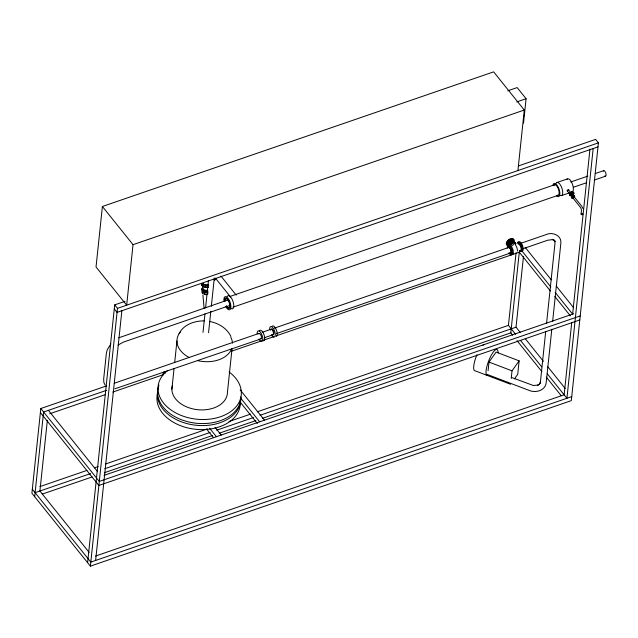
<?xml version="1.0" encoding="UTF-8"?>
<svg xmlns="http://www.w3.org/2000/svg" width="638" height="638" viewBox="0 0 638 638"><rect width="100%" height="100%" fill="white"/><g stroke="black" fill="none" stroke-linecap="round" stroke-linejoin="round"><path stroke-width="0.96" d="M517.49 251.117L517.075 247.991L515.584 245.056M202.9 295.035L204.112 308.274M572.055 193.489L573.371 193.705L572.43 194.024L572.445 192.094L573.395 192.517L572.445 192.094M572.812 193.617A1.228 0.837 6 0 0 572.517 193.513L571.752 193.777L572.621 194.024M202.294 283.862L202.525 283.416M488.094 370.71L489.003 362.073L496.101 352.088L519.125 360.853L517.737 374.275L514.459 378.884M106.682 385.854L40.808 408.519L31.9 493.238L90.389 566.145L571.313 400.648L598.412 142.856L595.621 139.387L518.447 165.944M34.683 496.715L43.591 411.996L106.65 390.296M47.356 420.267L39.915 491.021L89.105 552.333M102.391 206.489L96.035 267.003L126.667 305.195L133.031 244.681L102.391 206.489L493.645 71.855L524.284 110.039L517.928 170.553M87.605 562.676L114.696 304.884L125.056 301.319M90.389 566.145L117.488 308.353L114.696 304.884M95.62 560.459L121.874 310.738M163.065 374.769L163.32 372.353M171.885 389.18L174.054 368.517M174.676 362.615L176.949 340.971M201.895 285.082L201.624 284.5M201.744 285.13L201.696 284.62M202.294 292.938C201.64 289.804 204.367 292.954 206.784 292.523M203.059 285.641L205.356 287.036L208.267 287.108L205.516 287.204L203.139 285.88L203.251 283.846M204.965 292.459L204.766 294.453L202.382 293.049L202.589 291.127M203.139 285.88L203.339 283.958M204.79 292.419C202.693 295.593 209.439 295.354 207.701 292.483M205.34 287.164L205.58 285.066L208.451 285.011M205.516 287.204L205.755 285.106M203.004 332.382L204.958 313.792M205.572 307.915L208.451 280.521M208.562 332.685L210.819 311.208M211.33 306.32L214.304 278.009M232.009 348.922L227.455 392.203A27.865 19.116 6 0 1 197.286 409.652A27.865 19.116 6 0 1 172.3 385.87M487.591 375.535L487.512 375.543A13.932 3.661 -69.2 0 1 487.432 364.513A13.932 3.661 -69.2 0 1 495.295 349.911L496.484 349.377A13.932 3.661 -69.2 0 1 498.015 352.958M508.749 240.191L510.105 239.409L509.89 241.467L511.11 241.898L510.863 242.719M510.105 239.409L510.48 239.872L509.866 242.32M511.15 242.265L510.982 239.705L513.199 240.032L510.958 241.794M523.527 123.126L526.095 98.715L517.155 87.573L507.808 90.787M516.078 252.648L508.438 325.364L515.584 334.272M519.452 250.575L510.799 332.869L512.665 335.197M520.393 332.613L516.03 327.182L523.471 256.428M511.213 378.517L512.019 370.845L519.125 360.853M545.713 331.417L540.41 381.907L540.506 381.38L539.915 383.446L540.203 382.967L539.014 384.507L539.453 384.172L537.675 385.232L538.169 385.089L533.296 385.48L512.17 377.696M546.543 323.498L554.972 243.317L554.853 241.188L554.956 241.762L553.617 239.968L554.964 241.1L554.207 240.159L552.269 239.585L552.803 239.593L547.699 240.231L523.216 248.661M551.814 329.208L546.216 382.473C545.498 390.791 535.314 393.303 528.703 390.241L486.874 374.307M552.644 321.321L560.834 243.397C561.926 235.558 552.484 231.538 546.184 234.577L520.76 243.333M573.395 192.517L572.142 192.804L573.474 193.585L572.39 192.756L572.422 193.402L572.445 192.995L571.185 193.466L573.49 192.644L573.602 193.218M571.185 193.466C570.452 192.174 573.195 191.472 572.039 193.131A1.747 1.053 -38.7 0 0 569.83 194.423A1.747 1.053 -38.7 0 0 570.651 195.786M572.15 193.808L571.305 193.402L572.788 193.785M571.305 192.405L572.166 192.796L571.289 193.593M572.246 192.086L571.281 192.596M572.581 192.971L572.182 193.314L572.549 192.891M572.43 194.024L572.453 193.154L573.49 192.644M581.106 214.121L581.481 210.054L580.771 207.805L567.246 190.874M564.144 394.802L571.744 322.461M572.581 314.534L589.975 149.045M593.173 148.55L566.927 398.272L547.332 373.844M573.091 197.541L573.745 196.352M509.882 241.698L509.427 242.456M509.874 242.424C509.81 243.764 511.915 241.714 510.464 241.874M513.438 242.049L513.407 240.311L511.174 242.073L510.583 241.324L512.824 239.561L513.199 240.032M521.557 249.809L521.573 250.248M570.061 195.467L570.077 195.523A1.747 1.053 -38.7 0 1 569.854 193.816A1.747 1.053 -38.7 0 1 572.126 192.915L572.286 193.115M572.278 196.512L572.278 196.512A1.053 0.63 -38.7 0 1 573.347 195.842M572.374 196.193L572.374 196.193A1.021 0.614 -38.7 0 1 573.275 195.794M572.142 197.676L572.079 197.74M572.525 193.84L572.134 193.553M507.37 241.794C506.189 243.222 507.529 245.622 509.371 245.247M510.145 241.339L509.579 242.161L510.177 242.815L510.918 242.137L510.591 241.722M509.914 242.576L510.918 242.137M258.621 333.849C260.655 331.951 263.031 339.575 260.137 338.674M271.126 329.543C273.16 327.645 275.528 335.277 272.641 334.376M179.071 333.674C183.569 324.479 194.702 320.747 204.343 320.874M572.23 194.016L572.445 192.804M573.474 193.585L573.474 192.835M508.486 245.925L508.837 246.898L508.542 245.901A5 2.042 71 0 1 512.856 249.482A5 2.042 71 0 1 511.102 254.139M110.86 343.978L107.232 349.776L106.371 353.324L103.651 379.179L103.906 382.569L105.047 385.001M510.049 242.161L509.802 242.926L510.759 242.807M201.688 284.396C203.721 282.849 200.388 284.516 201.927 284.827M509.842 241.627L509.563 242.352M203.458 286.374L202.884 286.861A3.653 2.504 6 0 0 203.466 289.923A3.653 2.504 6 0 0 207.868 290.569M507.13 244.043L509.371 242.281L509.746 242.751L507.505 244.514L507.744 242.257L509.762 242.552L509.387 242.089M507.346 244.322L508.837 243.15M507.72 244.793L509.953 243.03M572.709 193.96L572.095 194.247L571.744 193.697M118.014 345.086L123.357 342.127L229.768 305.506M573.937 195.794L573.937 195.547A1.747 1.053 -38.7 0 0 571.672 197.325A1.747 1.053 -38.7 0 0 573.434 198.003M510.607 384.275L475.174 370.845A13.932 3.661 -69.2 0 1 476.945 354.712M118.74 337.813L227.83 299.996M510.48 239.872L508.031 241.802L510.057 242.105L508.334 241.435M509.961 241.403L509.595 241.738L510.328 241.491M512.625 250.2L512.649 249.554M573.897 195.563L573.937 195.547A1.747 1.053 -38.7 0 1 574.144 197.445M516.748 101.936L526.095 98.715M133.031 244.681L524.284 110.039M117.488 308.353L598.412 142.856M597.981 146.892L117.065 312.389L114.274 308.92M556.663 182.612L567.294 178.951M229.56 296.614L554.741 184.709M570.779 181.982L587.734 176.152M595.27 173.552L603.755 170.633M573.49 187.229L586.673 182.691M594.209 180.099L605.51 176.208M232.894 307.229L558.075 195.324M561.807 195.475L572.43 191.823M114.21 383.263L258.98 333.411M262.744 332.119L272.163 328.873M274.204 328.203L509.459 247.217M261.436 338.738L114.888 388.805M264.26 337.773L273.678 334.527M276.501 333.554L510.974 252.871M49.756 413.759L105.278 394.651M112.806 392.059L163.631 374.57M231.395 351.259L273.742 336.681M276.565 335.708L519.38 252.154M39.851 486.619L86.912 470.421M94.44 467.829L98.204 466.537M105.733 463.946L207.374 428.967M229.026 421.519L250.67 414.07M257.258 411.805L508.542 325.332M35.106 492.68L90.636 473.571M104.752 468.715L210.165 432.436M216.753 430.171L253.453 417.539M260.041 415.274L516.03 327.182M42.212 494.123L92.095 476.953M104.329 472.742L212.558 435.499M219.145 433.234L255.854 420.601M262.441 418.337L510.902 332.837M104.042 475.366L573.666 313.76M580.221 315.93L99.297 481.427L40.808 408.519M579.79 319.965L98.874 485.462L40.377 412.555M95.556 556.049L564.247 394.762M571.736 396.613L90.811 562.11L32.323 489.202M509.555 244.649L507.657 244.585M572.27 192.971L571.185 192.708M208.466 285.186L205.723 285.282L204.072 284.389M209.687 321.488C218.403 323.051 227.04 328.291 230.924 336.497M510.775 241.802L512.8 242.097L513.207 240.207M522.179 245.813L522.211 246.571M201.6 284.755L202.214 284.915M489.003 362.073L512.019 370.845M573.371 193.705L572.533 193.306A1.228 0.837 6 0 1 573.259 194.59A1.228 0.837 6 0 1 571.241 194.518A1.228 0.837 6 0 1 571.911 193.25M572.23 193.091L571.201 192.524L571.098 193.314M204.774 292.547L202.485 291.143M572.517 193.537L572.772 193.952M203.131 286.98L203.099 287.563A3.023 2.074 6 0 0 204.184 289.811A3.023 2.074 6 0 0 207.525 290.146M568.562 189.837L570.97 192.835M573.371 195.842L581.8 206.345L582.853 208.419M525.138 247.273L551.28 279.867M556.264 286.079L573.698 307.803M522.195 251.26L550.833 286.956M555.188 292.387L572.621 314.119M519.276 252.185L550.411 290.992M554.765 296.423L570.332 315.826M509.818 241.706L510.153 242.121M525.369 338.826L543.424 361.331M547.787 366.762L565.22 388.486M520.56 340.477L541.734 366.866M517.027 340.628L541.925 371.675M546.288 377.106L561.225 395.727M220.955 276.094L236.18 295.083M215.437 278.128L230.597 297.021M240.191 389.89L264.475 420.155M240.366 397.753L259.666 421.814M239.944 401.788L257.369 423.52M214.99 427.285L221.219 435.044M164.11 371.515L165.354 373.063M209.559 428.162L216.402 436.695M206.64 429.095L213.491 437.628M48.4 410.338L97.582 471.649M572.533 193.154L572.43 192.285M202.039 291.048L202.35 293.041M572.565 193.139L572.509 193.083A1.228 0.837 6 0 1 573.283 194.415A1.228 0.837 6 0 1 571.289 194.375A1.228 0.837 6 0 1 571.871 193.091M202.693 283.719L203.051 285.768M231.586 348.906A27.865 19.116 6 0 1 197.581 360.614M189.119 357.479A27.865 19.116 6 0 1 180.65 331.593M230.836 337.358A27.865 19.116 6 0 1 232.495 343.164M582.151 213.626A0.837 0.574 6 0 1 582.661 214.496A0.837 0.574 6 0 1 581.346 214.543A0.837 0.574 6 0 1 581.521 213.65M567.349 190.961A0.837 0.502 -38.7 0 1 567.684 189.893A0.837 0.502 -38.7 0 1 568.625 190.108M482.958 345.214A13.932 3.661 -69.2 0 1 484.146 344.679M208.65 285.274A5.575 3.82 6 0 1 202.166 283.583M572.445 198.019A1.747 1.053 -38.7 0 1 571.496 196.959A1.747 1.053 -38.7 0 1 573.227 195.356A1.747 1.053 -38.7 0 1 574.471 196.145M573.283 197.461A0.821 0.494 -38.7 0 1 572.469 197.206A0.821 0.494 -38.7 0 1 573.331 196.313A0.821 0.494 -38.7 0 1 573.841 196.879M572.342 197.174A0.821 0.494 -38.7 0 1 572.198 196.815M572.629 196.177A0.821 0.494 -38.7 0 1 573.179 195.946M573.323 197.62A1.077 0.646 -38.7 0 1 572.254 197.238A1.077 0.646 -38.7 0 1 573.522 196.097A1.077 0.646 -38.7 0 1 573.937 197.07M572.342 197.373A1.021 0.614 -38.7 0 1 572.039 196.831M572.382 197.469A1.053 0.63 -38.7 0 1 572.071 196.911M573.267 193.944A1.228 0.837 6 0 1 572.725 195.1A1.228 0.837 6 0 1 571.058 194.534A1.228 0.837 6 0 1 571.887 193.481M572.637 193.481A1.077 0.742 6 0 1 573.02 194.686A1.077 0.742 6 0 1 571.265 194.43A1.077 0.742 6 0 1 572.087 193.402M572.964 194.494A0.933 0.638 6 0 1 572.158 195.419A0.933 0.638 6 0 1 571.353 194.407M573.107 194.191A0.933 0.638 6 0 1 572.206 194.949A0.933 0.638 6 0 1 571.305 194.096M571.257 193.649A1.547 1.061 6 0 0 573.841 193.314A1.547 1.061 6 0 0 571.951 191.91A1.547 1.061 6 0 0 571.257 193.649A1.053 0.63 -38.7 0 0 570.3 194.574A1.053 0.63 -38.7 0 0 570.787 195.252M572.549 193.346A1.747 1.053 -38.7 0 1 572.661 193.601M570.858 193.633A0.821 0.494 -38.7 0 1 571.385 193.521M570.667 195.084A0.821 0.494 -38.7 0 1 571.321 193.896M570.045 194.67A1.077 0.646 -38.7 0 1 570.037 194.478M570.595 193.641A1.077 0.646 -38.7 0 1 571.305 193.338M570.659 195.284A1.021 0.614 -38.7 0 1 570.428 194.534A1.021 0.614 -38.7 0 1 571.385 193.737M511.684 242.799A1.499 0.901 -38.7 0 1 512.019 242.703M509.291 245.598A3.501 2.105 -38.7 0 1 512.713 242.113A3.501 2.105 -38.7 0 1 515.289 243.788M508.957 245.183A3.501 2.105 -38.7 0 1 511.987 241.834A3.501 2.105 -38.7 0 1 514.97 242.735M507.298 248.11A5 2.042 71 0 1 509.977 246.308A5 2.042 71 0 1 512.266 253.597A5 2.042 71 0 1 508.797 252.871M510.727 250.128A2.353 0.965 71 0 1 510.129 252.401M509.347 248.015A2.353 0.965 71 0 1 510.256 249.011M508.326 247.735A3.086 1.26 71 0 1 511.014 250.056A3.086 1.26 71 0 1 509.874 252.831M509.898 245.614A3.501 2.105 -38.7 0 1 513.407 242.615A3.501 2.105 -38.7 0 1 515.767 244.226M509.571 245.199A3.501 2.105 -38.7 0 1 513.072 242.201A3.501 2.105 -38.7 0 1 515.432 243.812M510.041 244.848A3.086 1.858 -38.7 0 1 512.641 242.623A3.086 1.858 -38.7 0 1 514.962 243.142M509.921 244.689A3.086 1.858 -38.7 0 1 511.485 242.99M512.864 242.36A3.086 1.858 -38.7 0 1 514.834 242.99M511.772 246.124A2.664 1.603 -38.7 0 1 512.178 245.606M512.689 245.128A2.664 1.603 -38.7 0 1 513.869 244.474M510.448 246.061A2.664 1.603 -38.7 0 1 512.649 243.453A2.664 1.603 -38.7 0 1 515.025 244.003M509.148 245.837A4.418 2.656 -38.7 0 1 506.867 242.847A4.418 2.656 -38.7 0 1 511.772 238.987A4.418 2.656 -38.7 0 1 514.053 241.969M507.888 245.367A4.418 2.656 -38.7 0 1 508.031 240.207A4.418 2.656 -38.7 0 1 513.853 239.848M517.163 243.676A5 2.042 71 0 1 520.042 243.174A5 2.042 71 0 1 522.163 249.905A5 2.042 71 0 1 519.284 250.415M518.694 241.938A5 2.042 71 0 1 522.705 246.093A5 2.042 71 0 1 521.589 251.141M521.398 244.817A3.086 1.26 71 0 1 521.74 245.518M518.957 244.21A2.919 1.196 71 0 1 519.34 244.498M519.723 244.944A2.919 1.196 71 0 1 520.082 245.526M520.393 246.196A2.919 1.196 71 0 1 520.632 246.922M518.566 244.019A2.999 1.228 71 0 1 520.552 245.726A2.999 1.228 71 0 1 520.999 249.291M208.443 287.052A3.023 2.074 6 0 1 205.157 287.323A3.023 2.074 6 0 1 203.291 285.298M207.924 291.917A4.011 2.751 6 0 1 203.099 291.215A4.011 2.751 6 0 1 202.453 287.85M207.876 292.427A4.011 2.751 6 0 1 201.863 289.708M201.999 289.006A4.011 2.751 6 0 1 202.398 288.36M207.749 291.694A3.653 2.504 6 0 1 203.705 291.287A3.653 2.504 6 0 1 202.406 288.575M202.557 285.96A1.978 1.188 -38.7 0 1 202.812 283.487M214.695 278.814A0.885 0.534 -38.7 0 1 215.397 279.189A0.885 0.534 -38.7 0 1 214.567 280.09M214.607 278.702A0.885 0.534 -38.7 0 1 215.309 279.077A0.885 0.534 -38.7 0 1 214.472 279.986M240.925 396.995A41.805 28.67 6 0 1 193.864 422.938A41.805 28.67 6 0 1 158.966 385.089M229.106 371.962A41.805 28.67 6 0 1 230.023 412.076A41.805 28.67 6 0 1 171.997 410.657A41.805 28.67 6 0 1 167.706 370.463M603.277 171.112A2.927 1.196 71 0 1 605.821 173.217A2.927 1.196 71 0 1 604.792 175.936M240.295 403.049A41.805 28.67 6 0 1 194.574 429.167A41.805 28.67 6 0 1 157.722 392.928M240.622 397.131A41.805 28.67 6 0 1 198.402 425.458A41.805 28.67 6 0 1 157.546 391.668M157.897 389.81A41.805 28.67 6 0 1 158.431 387.992M227.902 300.283A4.737 1.938 71 0 1 227.918 299.294M556.129 183.273A6.97 2.847 71 0 1 561.958 188.202A6.97 2.847 71 0 1 560.26 195.467M224.6 300.929A5.575 2.281 71 0 1 227.575 298.911A5.575 2.281 71 0 1 230.135 307.045A5.575 2.281 71 0 1 226.267 306.232M225.015 301.272A4.737 1.938 71 0 1 227.551 299.565A4.737 1.938 71 0 1 229.728 306.471A4.737 1.938 71 0 1 226.434 305.785M552.923 185.315A6.97 2.847 71 0 1 556.846 184.956A6.97 2.847 71 0 1 559.869 193.872A6.97 2.847 71 0 1 556.464 195.786M227.176 296.471A6.97 2.847 71 0 1 233.006 301.399A6.97 2.847 71 0 1 231.307 308.664M224.026 301.495A6.97 2.847 71 0 1 227.287 297.483A6.97 2.847 71 0 1 230.828 307.955A6.97 2.847 71 0 1 225.74 306.543M553.768 185.642A5.575 2.281 71 0 1 558.378 188.952A5.575 2.281 71 0 1 557.373 195.268M566.759 179.613A6.97 2.847 71 0 1 572.27 183.688A6.97 2.847 71 0 1 571.72 192.038M270.536 330.197A2.927 1.196 71 0 1 272.091 329.75A2.927 1.196 71 0 1 273.479 333.451A2.927 1.196 71 0 1 272.163 334.535M269.675 329.543A5.575 2.281 71 0 1 272.657 327.533A5.575 2.281 71 0 1 275.217 335.668A5.575 2.281 71 0 1 271.349 334.854M272.203 326.17A5.575 2.281 71 0 1 276.429 330.109A5.575 2.281 71 0 1 276.071 336.497M259.315 331.098A5.575 2.281 71 0 1 264.164 335.102A5.575 2.281 71 0 1 262.21 340.293M257.17 333.849A5.575 2.281 71 0 1 260.152 331.84A5.575 2.281 71 0 1 262.712 339.966A5.575 2.281 71 0 1 258.845 339.153M510.679 253.629L511.134 254.442L510.679 253.629M511.213 249.705L511.668 250.519L511.213 249.705M518.279 242.671L518.734 243.485L518.279 242.671M520.528 250.24L520.991 251.053L520.528 250.24M521.063 246.316L521.525 247.129L521.063 246.316M571.241 193.84A1.547 1.061 6 0 0 573.817 193.505A1.547 1.061 6 0 0 571.927 192.102A1.547 1.061 6 0 0 571.241 193.84"/></g></svg>
